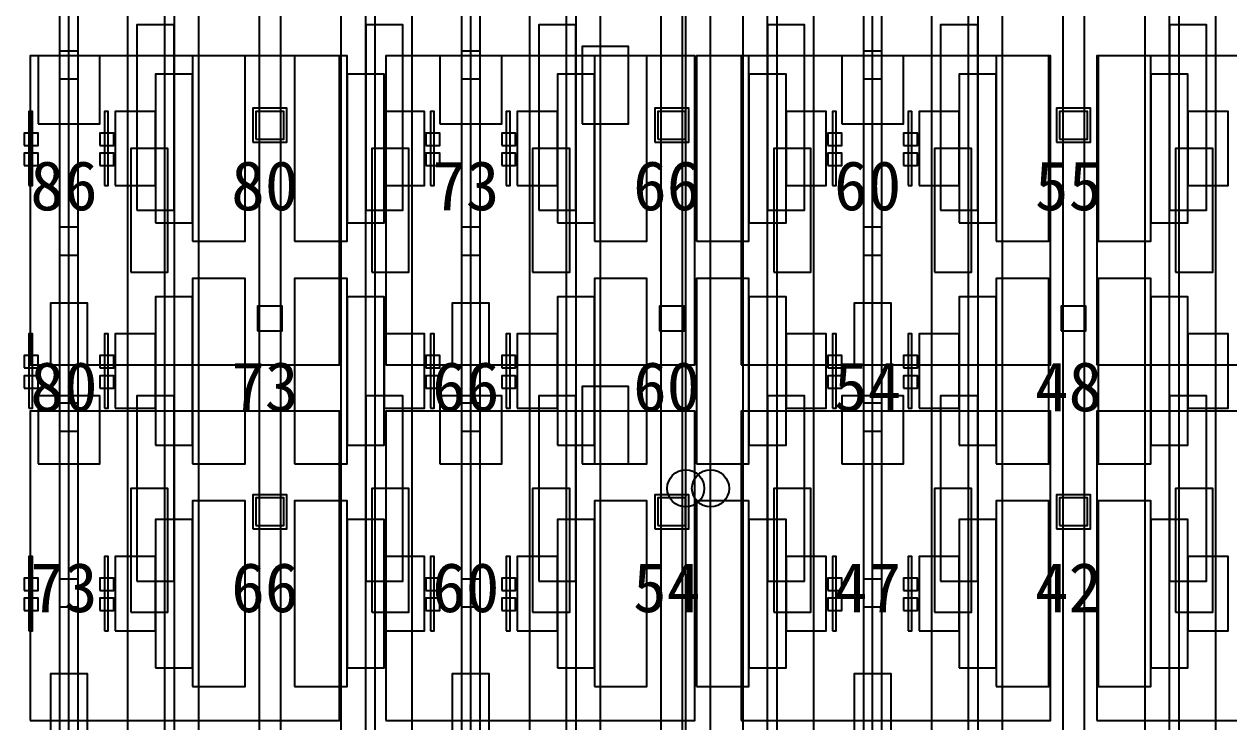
# Model space of a CAD drawing. Header units: metres. Extents: x -1640 to 1560, y -268 to 2338.
# Drawn here: x 71.3 to 110.28, y 1593.45 to 1616.03 of the extents above; entities that cross this region are included whole.
import ezdxf

# ---------------------------------------------------------------- set-up
doc = ezdxf.new("R2010")
doc.units = ezdxf.units.M
for name, color, linetype in [('1F_CHL', 4, 'Continuous'), ('1F_PUMP', 2, 'Continuous'), ('1F_SCR', 3, 'Continuous'), ('1F_STRUCT_COLUMN', 8, 'Continuous'), ('2F_CSF_LATERAL_RACK_CONCEPT', 9, 'Continuous'), ('2F_RFG', 5, 'Continuous'), ('2F_STRUCT_COLUMN', 8, 'Continuous'), ('2F_VMB', 6, 'Continuous'), ('3F_CLEANROOM_OVERHEAD_PIPE_DUCT_CONCEPT', 9, 'Continuous'), ('3F_EHS_EGRESS_DIST_M', 2, 'Continuous'), ('3F_ETCH', 2, 'Continuous'), ('3F_FOUP', 5, 'Continuous'), ('3F_OHT', 9, 'Continuous'), ('3F_OHTV', 1, 'Continuous'), ('3F_STRUCT_COLUMN', 8, 'Continuous'), ('3F_TBAR', 6, 'Continuous'), ('4F_FFU', 1, 'Continuous'), ('4F_STRUCT_PLENUM_TRUSS_CONCEPT', 9, 'Continuous'), ('5F_CHL', 4, 'Continuous'), ('5F_PUMP', 2, 'Continuous'), ('5F_SCR', 3, 'Continuous'), ('5F_STRUCT_COLUMN', 8, 'Continuous'), ('6F_CSF_LATERAL_RACK_CONCEPT', 9, 'Continuous'), ('6F_RFG', 5, 'Continuous'), ('6F_STRUCT_COLUMN', 8, 'Continuous'), ('6F_VMB', 6, 'Continuous'), ('7F_CLEANROOM_OVERHEAD_PIPE_DUCT_CONCEPT', 9, 'Continuous'), ('7F_EHS_EGRESS_DIST_M', 2, 'Continuous'), ('7F_ETCH', 2, 'Continuous'), ('7F_FOUP', 5, 'Continuous'), ('7F_OHT', 9, 'Continuous'), ('7F_OHTV', 1, 'Continuous'), ('7F_STRUCT_COLUMN', 8, 'Continuous'), ('7F_TBAR', 6, 'Continuous'), ('8F_FFU', 1, 'Continuous'), ('8F_STRUCT_PLENUM_TRUSS_CONCEPT', 9, 'Continuous'), ('EHS_TREATED_EXHAUST', 30, 'Continuous'), ('UTIL_PCW.R_CONCEPT', 1, 'Continuous'), ('UTIL_PCW.R_RISER', 1, 'Continuous'), ('UTIL_PCW.S_CONCEPT', 6, 'Continuous'), ('UTIL_PCW.S_RISER', 6, 'Continuous')]:
    doc.layers.add(name, color=color, linetype=linetype)

msp = doc.modelspace()

# ---------------------------------------------------------------- linework, layer by layer
at = {"layer": '1F_CHL'}
for points in [[(89.35, 1612.8), (90.85, 1612.8), (90.85, 1615.3), (89.35, 1615.3)], [(89.35, 1601.8), (90.85, 1601.8), (90.85, 1604.3), (89.35, 1604.3)]]:
    msp.add_lwpolyline(points, close=True, dxfattribs=at)
at = {"layer": '1F_PUMP'}
for points in [[(74.75, 1608), (75.95, 1608), (75.95, 1612), (74.75, 1612)], [(82.55, 1608), (83.75, 1608), (83.75, 1612), (82.55, 1612)], [(87.75, 1608), (88.95, 1608), (88.95, 1612), (87.75, 1612)], [(95.55, 1608), (96.75, 1608), (96.75, 1612), (95.55, 1612)], [(100.75, 1608), (101.95, 1608), (101.95, 1612), (100.75, 1612)], [(108.55, 1608), (109.75, 1608), (109.75, 1612), (108.55, 1612)], [(74.75, 1597), (75.95, 1597), (75.95, 1601), (74.75, 1601)], [(82.55, 1597), (83.75, 1597), (83.75, 1601), (82.55, 1601)], [(87.75, 1597), (88.95, 1597), (88.95, 1601), (87.75, 1601)], [(95.55, 1597), (96.75, 1597), (96.75, 1601), (95.55, 1601)], [(100.75, 1597), (101.95, 1597), (101.95, 1601), (100.75, 1601)], [(108.55, 1597), (109.75, 1597), (109.75, 1601), (108.55, 1601)]]:
    msp.add_lwpolyline(points, close=True, dxfattribs=at)
at = {"layer": '1F_SCR'}
for points in [[(71.75, 1612.8), (73.75, 1612.8), (73.75, 1615), (71.75, 1615)], [(84.75, 1612.8), (86.75, 1612.8), (86.75, 1615), (84.75, 1615)], [(97.75, 1612.8), (99.75, 1612.8), (99.75, 1615), (97.75, 1615)], [(71.75, 1601.8), (73.75, 1601.8), (73.75, 1604), (71.75, 1604)], [(84.75, 1601.8), (86.75, 1601.8), (86.75, 1604), (84.75, 1604)], [(97.75, 1601.8), (99.75, 1601.8), (99.75, 1604), (97.75, 1604)]]:
    msp.add_lwpolyline(points, close=True, dxfattribs=at)
at = {"layer": '1F_STRUCT_COLUMN'}
for points in [[(78.7, 1612.2), (79.8, 1612.2), (79.8, 1613.3), (78.7, 1613.3)], [(91.7, 1612.2), (92.8, 1612.2), (92.8, 1613.3), (91.7, 1613.3)], [(104.7, 1612.2), (105.8, 1612.2), (105.8, 1613.3), (104.7, 1613.3)], [(78.7, 1599.7), (79.8, 1599.7), (79.8, 1600.8), (78.7, 1600.8)], [(91.7, 1599.7), (92.8, 1599.7), (92.8, 1600.8), (91.7, 1600.8)], [(104.7, 1599.7), (105.8, 1599.7), (105.8, 1600.8), (104.7, 1600.8)]]:
    msp.add_lwpolyline(points, close=True, dxfattribs=at)
at = {"layer": '2F_CSF_LATERAL_RACK_CONCEPT'}
for points in [[(76.15, 1573), (76.95, 1573), (76.95, 1719), (76.15, 1719)], [(81.55, 1573), (82.35, 1573), (82.35, 1719), (81.55, 1719)], [(89.15, 1573), (89.95, 1573), (89.95, 1719), (89.15, 1719)], [(94.55, 1573), (95.35, 1573), (95.35, 1719), (94.55, 1719)], [(102.15, 1573), (102.95, 1573), (102.95, 1719), (102.15, 1719)], [(107.55, 1573), (108.35, 1573), (108.35, 1719), (107.55, 1719)]]:
    msp.add_lwpolyline(points, close=True, dxfattribs=at)
at = {"layer": '2F_RFG'}
for points in [[(74.95, 1610), (76.15, 1610), (76.15, 1616), (74.95, 1616)], [(82.35, 1610), (83.55, 1610), (83.55, 1616), (82.35, 1616)], [(87.95, 1610), (89.15, 1610), (89.15, 1616), (87.95, 1616)], [(95.35, 1610), (96.55, 1610), (96.55, 1616), (95.35, 1616)], [(100.95, 1610), (102.15, 1610), (102.15, 1616), (100.95, 1616)], [(108.35, 1610), (109.55, 1610), (109.55, 1616), (108.35, 1616)], [(74.95, 1598), (76.15, 1598), (76.15, 1604), (74.95, 1604)], [(82.35, 1598), (83.55, 1598), (83.55, 1604), (82.35, 1604)], [(87.95, 1598), (89.15, 1598), (89.15, 1604), (87.95, 1604)], [(95.35, 1598), (96.55, 1598), (96.55, 1604), (95.35, 1604)], [(100.95, 1598), (102.15, 1598), (102.15, 1604), (100.95, 1604)], [(108.35, 1598), (109.55, 1598), (109.55, 1604), (108.35, 1604)]]:
    msp.add_lwpolyline(points, close=True, dxfattribs=at)
at = {"layer": '2F_STRUCT_COLUMN'}
for points in [[(78.8, 1612.3), (79.7, 1612.3), (79.7, 1613.2), (78.8, 1613.2)], [(91.8, 1612.3), (92.7, 1612.3), (92.7, 1613.2), (91.8, 1613.2)], [(104.8, 1612.3), (105.7, 1612.3), (105.7, 1613.2), (104.8, 1613.2)], [(78.8, 1599.8), (79.7, 1599.8), (79.7, 1600.7), (78.8, 1600.7)], [(91.8, 1599.8), (92.7, 1599.8), (92.7, 1600.7), (91.8, 1600.7)], [(104.8, 1599.8), (105.7, 1599.8), (105.7, 1600.7), (104.8, 1600.7)]]:
    msp.add_lwpolyline(points, close=True, dxfattribs=at)
at = {"layer": '2F_VMB'}
for points in [[(72.15, 1605), (73.35, 1605), (73.35, 1607), (72.15, 1607)], [(85.15, 1605), (86.35, 1605), (86.35, 1607), (85.15, 1607)], [(98.15, 1605), (99.35, 1605), (99.35, 1607), (98.15, 1607)], [(72.15, 1593), (73.35, 1593), (73.35, 1595), (72.15, 1595)], [(85.15, 1593), (86.35, 1593), (86.35, 1595), (85.15, 1595)], [(98.15, 1593), (99.35, 1593), (99.35, 1595), (98.15, 1595)]]:
    msp.add_lwpolyline(points, close=True, dxfattribs=at)
at = {"layer": '3F_CLEANROOM_OVERHEAD_PIPE_DUCT_CONCEPT'}
for points in [[(74.65, 1572), (75.85, 1572), (75.85, 1720), (74.65, 1720)], [(82.65, 1572), (83.85, 1572), (83.85, 1720), (82.65, 1720)], [(87.65, 1572), (88.85, 1572), (88.85, 1720), (87.65, 1720)], [(95.65, 1572), (96.85, 1572), (96.85, 1720), (95.65, 1720)], [(100.65, 1572), (101.85, 1572), (101.85, 1720), (100.65, 1720)], [(108.65, 1572), (109.85, 1572), (109.85, 1720), (108.65, 1720)]]:
    msp.add_lwpolyline(points, close=True, dxfattribs=at)
at = {"layer": '3F_ETCH'}
for points in [[(76.75, 1609), (78.45, 1609), (78.45, 1615), (76.75, 1615)], [(80.05, 1609), (81.75, 1609), (81.75, 1615), (80.05, 1615)], [(89.75, 1609), (91.45, 1609), (91.45, 1615), (89.75, 1615)], [(93.05, 1609), (94.75, 1609), (94.75, 1615), (93.05, 1615)], [(102.75, 1609), (104.45, 1609), (104.45, 1615), (102.75, 1615)], [(106.05, 1609), (107.75, 1609), (107.75, 1615), (106.05, 1615)], [(75.55, 1609.6), (76.75, 1609.6), (76.75, 1614.4), (75.55, 1614.4)], [(81.75, 1609.6), (82.95, 1609.6), (82.95, 1614.4), (81.75, 1614.4)], [(88.55, 1609.6), (89.75, 1609.6), (89.75, 1614.4), (88.55, 1614.4)], [(94.75, 1609.6), (95.95, 1609.6), (95.95, 1614.4), (94.75, 1614.4)], [(101.55, 1609.6), (102.75, 1609.6), (102.75, 1614.4), (101.55, 1614.4)], [(107.75, 1609.6), (108.95, 1609.6), (108.95, 1614.4), (107.75, 1614.4)], [(74.25, 1610.8), (75.55, 1610.8), (75.55, 1613.2), (74.25, 1613.2)], [(82.95, 1610.8), (84.25, 1610.8), (84.25, 1613.2), (82.95, 1613.2)], [(87.25, 1610.8), (88.55, 1610.8), (88.55, 1613.2), (87.25, 1613.2)], [(95.95, 1610.8), (97.25, 1610.8), (97.25, 1613.2), (95.95, 1613.2)], [(100.25, 1610.8), (101.55, 1610.8), (101.55, 1613.2), (100.25, 1613.2)], [(108.95, 1610.8), (110.25, 1610.8), (110.25, 1613.2), (108.95, 1613.2)], [(76.75, 1601.8), (78.45, 1601.8), (78.45, 1607.8), (76.75, 1607.8)], [(80.05, 1601.8), (81.75, 1601.8), (81.75, 1607.8), (80.05, 1607.8)], [(89.75, 1601.8), (91.45, 1601.8), (91.45, 1607.8), (89.75, 1607.8)], [(93.05, 1601.8), (94.75, 1601.8), (94.75, 1607.8), (93.05, 1607.8)], [(102.75, 1601.8), (104.45, 1601.8), (104.45, 1607.8), (102.75, 1607.8)], [(106.05, 1601.8), (107.75, 1601.8), (107.75, 1607.8), (106.05, 1607.8)], [(75.55, 1602.4), (76.75, 1602.4), (76.75, 1607.2), (75.55, 1607.2)], [(81.75, 1602.4), (82.95, 1602.4), (82.95, 1607.2), (81.75, 1607.2)], [(88.55, 1602.4), (89.75, 1602.4), (89.75, 1607.2), (88.55, 1607.2)], [(94.75, 1602.4), (95.95, 1602.4), (95.95, 1607.2), (94.75, 1607.2)], [(101.55, 1602.4), (102.75, 1602.4), (102.75, 1607.2), (101.55, 1607.2)], [(107.75, 1602.4), (108.95, 1602.4), (108.95, 1607.2), (107.75, 1607.2)], [(74.25, 1603.6), (75.55, 1603.6), (75.55, 1606), (74.25, 1606)], [(82.95, 1603.6), (84.25, 1603.6), (84.25, 1606), (82.95, 1606)], [(87.25, 1603.6), (88.55, 1603.6), (88.55, 1606), (87.25, 1606)], [(95.95, 1603.6), (97.25, 1603.6), (97.25, 1606), (95.95, 1606)], [(100.25, 1603.6), (101.55, 1603.6), (101.55, 1606), (100.25, 1606)], [(108.95, 1603.6), (110.25, 1603.6), (110.25, 1606), (108.95, 1606)], [(76.75, 1594.6), (78.45, 1594.6), (78.45, 1600.6), (76.75, 1600.6)], [(80.05, 1594.6), (81.75, 1594.6), (81.75, 1600.6), (80.05, 1600.6)], [(89.75, 1594.6), (91.45, 1594.6), (91.45, 1600.6), (89.75, 1600.6)], [(93.05, 1594.6), (94.75, 1594.6), (94.75, 1600.6), (93.05, 1600.6)], [(102.75, 1594.6), (104.45, 1594.6), (104.45, 1600.6), (102.75, 1600.6)], [(106.05, 1594.6), (107.75, 1594.6), (107.75, 1600.6), (106.05, 1600.6)], [(75.55, 1595.2), (76.75, 1595.2), (76.75, 1600), (75.55, 1600)], [(81.75, 1595.2), (82.95, 1595.2), (82.95, 1600), (81.75, 1600)], [(88.55, 1595.2), (89.75, 1595.2), (89.75, 1600), (88.55, 1600)], [(94.75, 1595.2), (95.95, 1595.2), (95.95, 1600), (94.75, 1600)], [(101.55, 1595.2), (102.75, 1595.2), (102.75, 1600), (101.55, 1600)], [(107.75, 1595.2), (108.95, 1595.2), (108.95, 1600), (107.75, 1600)], [(74.25, 1596.4), (75.55, 1596.4), (75.55, 1598.8), (74.25, 1598.8)], [(82.95, 1596.4), (84.25, 1596.4), (84.25, 1598.8), (82.95, 1598.8)], [(87.25, 1596.4), (88.55, 1596.4), (88.55, 1598.8), (87.25, 1598.8)], [(95.95, 1596.4), (97.25, 1596.4), (97.25, 1598.8), (95.95, 1598.8)], [(100.25, 1596.4), (101.55, 1596.4), (101.55, 1598.8), (100.25, 1598.8)], [(108.95, 1596.4), (110.25, 1596.4), (110.25, 1598.8), (108.95, 1598.8)]]:
    msp.add_lwpolyline(points, close=True, dxfattribs=at)
at = {"layer": '3F_FOUP'}
for points in [[(71.3, 1612.1), (71.75, 1612.1), (71.75, 1612.5), (71.3, 1612.5)], [(73.75, 1612.1), (74.2, 1612.1), (74.2, 1612.5), (73.75, 1612.5)], [(84.3, 1612.1), (84.75, 1612.1), (84.75, 1612.5), (84.3, 1612.5)], [(86.75, 1612.1), (87.2, 1612.1), (87.2, 1612.5), (86.75, 1612.5)], [(97.3, 1612.1), (97.75, 1612.1), (97.75, 1612.5), (97.3, 1612.5)], [(99.75, 1612.1), (100.2, 1612.1), (100.2, 1612.5), (99.75, 1612.5)], [(71.3, 1611.45), (71.75, 1611.45), (71.75, 1611.85), (71.3, 1611.85)], [(73.75, 1611.45), (74.2, 1611.45), (74.2, 1611.85), (73.75, 1611.85)], [(84.3, 1611.45), (84.75, 1611.45), (84.75, 1611.85), (84.3, 1611.85)], [(86.75, 1611.45), (87.2, 1611.45), (87.2, 1611.85), (86.75, 1611.85)], [(97.3, 1611.45), (97.75, 1611.45), (97.75, 1611.85), (97.3, 1611.85)], [(99.75, 1611.45), (100.2, 1611.45), (100.2, 1611.85), (99.75, 1611.85)], [(71.3, 1604.9), (71.75, 1604.9), (71.75, 1605.3), (71.3, 1605.3)], [(73.75, 1604.9), (74.2, 1604.9), (74.2, 1605.3), (73.75, 1605.3)], [(84.3, 1604.9), (84.75, 1604.9), (84.75, 1605.3), (84.3, 1605.3)], [(86.75, 1604.9), (87.2, 1604.9), (87.2, 1605.3), (86.75, 1605.3)], [(97.3, 1604.9), (97.75, 1604.9), (97.75, 1605.3), (97.3, 1605.3)], [(99.75, 1604.9), (100.2, 1604.9), (100.2, 1605.3), (99.75, 1605.3)], [(71.3, 1604.25), (71.75, 1604.25), (71.75, 1604.65), (71.3, 1604.65)], [(73.75, 1604.25), (74.2, 1604.25), (74.2, 1604.65), (73.75, 1604.65)], [(84.3, 1604.25), (84.75, 1604.25), (84.75, 1604.65), (84.3, 1604.65)], [(86.75, 1604.25), (87.2, 1604.25), (87.2, 1604.65), (86.75, 1604.65)], [(97.3, 1604.25), (97.75, 1604.25), (97.75, 1604.65), (97.3, 1604.65)], [(99.75, 1604.25), (100.2, 1604.25), (100.2, 1604.65), (99.75, 1604.65)], [(71.3, 1597.7), (71.75, 1597.7), (71.75, 1598.1), (71.3, 1598.1)], [(73.75, 1597.7), (74.2, 1597.7), (74.2, 1598.1), (73.75, 1598.1)], [(84.3, 1597.7), (84.75, 1597.7), (84.75, 1598.1), (84.3, 1598.1)], [(86.75, 1597.7), (87.2, 1597.7), (87.2, 1598.1), (86.75, 1598.1)], [(97.3, 1597.7), (97.75, 1597.7), (97.75, 1598.1), (97.3, 1598.1)], [(99.75, 1597.7), (100.2, 1597.7), (100.2, 1598.1), (99.75, 1598.1)], [(71.3, 1597.05), (71.75, 1597.05), (71.75, 1597.45), (71.3, 1597.45)], [(73.75, 1597.05), (74.2, 1597.05), (74.2, 1597.45), (73.75, 1597.45)], [(84.3, 1597.05), (84.75, 1597.05), (84.75, 1597.45), (84.3, 1597.45)], [(86.75, 1597.05), (87.2, 1597.05), (87.2, 1597.45), (86.75, 1597.45)], [(97.3, 1597.05), (97.75, 1597.05), (97.75, 1597.45), (97.3, 1597.45)], [(99.75, 1597.05), (100.2, 1597.05), (100.2, 1597.45), (99.75, 1597.45)]]:
    msp.add_lwpolyline(points, close=True, dxfattribs=at)
at = {"layer": '3F_OHT'}
for p, q in [((72.75, 1572), (72.75, 1642)), ((85.75, 1572), (85.75, 1642)), ((98.75, 1572), (98.75, 1642))]:
    msp.add_line(p, q, dxfattribs=at)
at = {"layer": '3F_OHTV'}
for points in [[(72.45, 1614.25), (73.05, 1614.25), (73.05, 1615.15), (72.45, 1615.15)], [(85.45, 1614.25), (86.05, 1614.25), (86.05, 1615.15), (85.45, 1615.15)], [(98.45, 1614.25), (99.05, 1614.25), (99.05, 1615.15), (98.45, 1615.15)], [(72.45, 1608.55), (73.05, 1608.55), (73.05, 1609.45), (72.45, 1609.45)], [(85.45, 1608.55), (86.05, 1608.55), (86.05, 1609.45), (85.45, 1609.45)], [(98.45, 1608.55), (99.05, 1608.55), (99.05, 1609.45), (98.45, 1609.45)], [(72.45, 1602.86), (73.05, 1602.86), (73.05, 1603.76), (72.45, 1603.76)], [(85.45, 1602.86), (86.05, 1602.86), (86.05, 1603.76), (85.45, 1603.76)], [(98.45, 1602.86), (99.05, 1602.86), (99.05, 1603.76), (98.45, 1603.76)], [(72.45, 1597.17), (73.05, 1597.17), (73.05, 1598.07), (72.45, 1598.07)], [(85.45, 1597.17), (86.05, 1597.17), (86.05, 1598.07), (85.45, 1598.07)], [(98.45, 1597.17), (99.05, 1597.17), (99.05, 1598.07), (98.45, 1598.07)]]:
    msp.add_lwpolyline(points, close=True, dxfattribs=at)
at = {"layer": '3F_STRUCT_COLUMN'}
for points in [[(78.85, 1606.1), (79.65, 1606.1), (79.65, 1606.9), (78.85, 1606.9)], [(91.85, 1606.1), (92.65, 1606.1), (92.65, 1606.9), (91.85, 1606.9)], [(104.85, 1606.1), (105.65, 1606.1), (105.65, 1606.9), (104.85, 1606.9)]]:
    msp.add_lwpolyline(points, close=True, dxfattribs=at)
at = {"layer": '3F_TBAR'}
for points in [[(71.45, 1610.8), (71.57, 1610.8), (71.57, 1613.2), (71.45, 1613.2)], [(73.9, 1610.8), (74.02, 1610.8), (74.02, 1613.2), (73.9, 1613.2)], [(84.45, 1610.8), (84.57, 1610.8), (84.57, 1613.2), (84.45, 1613.2)], [(86.9, 1610.8), (87.02, 1610.8), (87.02, 1613.2), (86.9, 1613.2)], [(97.45, 1610.8), (97.57, 1610.8), (97.57, 1613.2), (97.45, 1613.2)], [(99.9, 1610.8), (100.02, 1610.8), (100.02, 1613.2), (99.9, 1613.2)], [(71.45, 1603.6), (71.57, 1603.6), (71.57, 1606), (71.45, 1606)], [(73.9, 1603.6), (74.02, 1603.6), (74.02, 1606), (73.9, 1606)], [(84.45, 1603.6), (84.57, 1603.6), (84.57, 1606), (84.45, 1606)], [(86.9, 1603.6), (87.02, 1603.6), (87.02, 1606), (86.9, 1606)], [(97.45, 1603.6), (97.57, 1603.6), (97.57, 1606), (97.45, 1606)], [(99.9, 1603.6), (100.02, 1603.6), (100.02, 1606), (99.9, 1606)], [(71.45, 1596.4), (71.57, 1596.4), (71.57, 1598.8), (71.45, 1598.8)], [(73.9, 1596.4), (74.02, 1596.4), (74.02, 1598.8), (73.9, 1598.8)], [(84.45, 1596.4), (84.57, 1596.4), (84.57, 1598.8), (84.45, 1598.8)], [(86.9, 1596.4), (87.02, 1596.4), (87.02, 1598.8), (86.9, 1598.8)], [(97.45, 1596.4), (97.57, 1596.4), (97.57, 1598.8), (97.45, 1598.8)], [(99.9, 1596.4), (100.02, 1596.4), (100.02, 1598.8), (99.9, 1598.8)]]:
    msp.add_lwpolyline(points, close=True, dxfattribs=at)
at = {"layer": '4F_FFU'}
for points in [[(71.5, 1605), (81.5, 1605), (81.5, 1615), (71.5, 1615)], [(83, 1605), (93, 1605), (93, 1615), (83, 1615)], [(94.5, 1605), (104.5, 1605), (104.5, 1615), (94.5, 1615)], [(106, 1605), (116, 1605), (116, 1615), (106, 1615)], [(71.5, 1593.5), (81.5, 1593.5), (81.5, 1603.5), (71.5, 1603.5)], [(83, 1593.5), (93, 1593.5), (93, 1603.5), (83, 1603.5)], [(94.5, 1593.5), (104.5, 1593.5), (104.5, 1603.5), (94.5, 1603.5)], [(106, 1593.5), (116, 1593.5), (116, 1603.5), (106, 1603.5)]]:
    msp.add_lwpolyline(points, close=True, dxfattribs=at)
at = {"layer": '4F_STRUCT_PLENUM_TRUSS_CONCEPT'}
for points in [[(78.9, 1569), (79.6, 1569), (79.6, 1723), (78.9, 1723)], [(91.9, 1569), (92.6, 1569), (92.6, 1723), (91.9, 1723)], [(104.9, 1569), (105.6, 1569), (105.6, 1723), (104.9, 1723)]]:
    msp.add_lwpolyline(points, close=True, dxfattribs=at)
at = {"layer": '5F_CHL'}
for points in [[(89.35, 1612.8), (90.85, 1612.8), (90.85, 1615.3), (89.35, 1615.3)], [(89.35, 1601.8), (90.85, 1601.8), (90.85, 1604.3), (89.35, 1604.3)]]:
    msp.add_lwpolyline(points, close=True, dxfattribs=at)
at = {"layer": '5F_PUMP'}
for points in [[(74.75, 1608), (75.95, 1608), (75.95, 1612), (74.75, 1612)], [(82.55, 1608), (83.75, 1608), (83.75, 1612), (82.55, 1612)], [(87.75, 1608), (88.95, 1608), (88.95, 1612), (87.75, 1612)], [(95.55, 1608), (96.75, 1608), (96.75, 1612), (95.55, 1612)], [(100.75, 1608), (101.95, 1608), (101.95, 1612), (100.75, 1612)], [(108.55, 1608), (109.75, 1608), (109.75, 1612), (108.55, 1612)], [(74.75, 1597), (75.95, 1597), (75.95, 1601), (74.75, 1601)], [(82.55, 1597), (83.75, 1597), (83.75, 1601), (82.55, 1601)], [(87.75, 1597), (88.95, 1597), (88.95, 1601), (87.75, 1601)], [(95.55, 1597), (96.75, 1597), (96.75, 1601), (95.55, 1601)], [(100.75, 1597), (101.95, 1597), (101.95, 1601), (100.75, 1601)], [(108.55, 1597), (109.75, 1597), (109.75, 1601), (108.55, 1601)]]:
    msp.add_lwpolyline(points, close=True, dxfattribs=at)
at = {"layer": '5F_SCR'}
for points in [[(71.75, 1612.8), (73.75, 1612.8), (73.75, 1615), (71.75, 1615)], [(84.75, 1612.8), (86.75, 1612.8), (86.75, 1615), (84.75, 1615)], [(97.75, 1612.8), (99.75, 1612.8), (99.75, 1615), (97.75, 1615)], [(71.75, 1601.8), (73.75, 1601.8), (73.75, 1604), (71.75, 1604)], [(84.75, 1601.8), (86.75, 1601.8), (86.75, 1604), (84.75, 1604)], [(97.75, 1601.8), (99.75, 1601.8), (99.75, 1604), (97.75, 1604)]]:
    msp.add_lwpolyline(points, close=True, dxfattribs=at)
at = {"layer": '5F_STRUCT_COLUMN'}
for points in [[(78.7, 1612.2), (79.8, 1612.2), (79.8, 1613.3), (78.7, 1613.3)], [(91.7, 1612.2), (92.8, 1612.2), (92.8, 1613.3), (91.7, 1613.3)], [(104.7, 1612.2), (105.8, 1612.2), (105.8, 1613.3), (104.7, 1613.3)], [(78.7, 1599.7), (79.8, 1599.7), (79.8, 1600.8), (78.7, 1600.8)], [(91.7, 1599.7), (92.8, 1599.7), (92.8, 1600.8), (91.7, 1600.8)], [(104.7, 1599.7), (105.8, 1599.7), (105.8, 1600.8), (104.7, 1600.8)]]:
    msp.add_lwpolyline(points, close=True, dxfattribs=at)
at = {"layer": '6F_CSF_LATERAL_RACK_CONCEPT'}
for points in [[(76.15, 1573), (76.95, 1573), (76.95, 1719), (76.15, 1719)], [(81.55, 1573), (82.35, 1573), (82.35, 1719), (81.55, 1719)], [(89.15, 1573), (89.95, 1573), (89.95, 1719), (89.15, 1719)], [(94.55, 1573), (95.35, 1573), (95.35, 1719), (94.55, 1719)], [(102.15, 1573), (102.95, 1573), (102.95, 1719), (102.15, 1719)], [(107.55, 1573), (108.35, 1573), (108.35, 1719), (107.55, 1719)]]:
    msp.add_lwpolyline(points, close=True, dxfattribs=at)
at = {"layer": '6F_RFG'}
for points in [[(74.95, 1610), (76.15, 1610), (76.15, 1616), (74.95, 1616)], [(82.35, 1610), (83.55, 1610), (83.55, 1616), (82.35, 1616)], [(87.95, 1610), (89.15, 1610), (89.15, 1616), (87.95, 1616)], [(95.35, 1610), (96.55, 1610), (96.55, 1616), (95.35, 1616)], [(100.95, 1610), (102.15, 1610), (102.15, 1616), (100.95, 1616)], [(108.35, 1610), (109.55, 1610), (109.55, 1616), (108.35, 1616)], [(74.95, 1598), (76.15, 1598), (76.15, 1604), (74.95, 1604)], [(82.35, 1598), (83.55, 1598), (83.55, 1604), (82.35, 1604)], [(87.95, 1598), (89.15, 1598), (89.15, 1604), (87.95, 1604)], [(95.35, 1598), (96.55, 1598), (96.55, 1604), (95.35, 1604)], [(100.95, 1598), (102.15, 1598), (102.15, 1604), (100.95, 1604)], [(108.35, 1598), (109.55, 1598), (109.55, 1604), (108.35, 1604)]]:
    msp.add_lwpolyline(points, close=True, dxfattribs=at)
at = {"layer": '6F_STRUCT_COLUMN'}
for points in [[(78.8, 1612.3), (79.7, 1612.3), (79.7, 1613.2), (78.8, 1613.2)], [(91.8, 1612.3), (92.7, 1612.3), (92.7, 1613.2), (91.8, 1613.2)], [(104.8, 1612.3), (105.7, 1612.3), (105.7, 1613.2), (104.8, 1613.2)], [(78.8, 1599.8), (79.7, 1599.8), (79.7, 1600.7), (78.8, 1600.7)], [(91.8, 1599.8), (92.7, 1599.8), (92.7, 1600.7), (91.8, 1600.7)], [(104.8, 1599.8), (105.7, 1599.8), (105.7, 1600.7), (104.8, 1600.7)]]:
    msp.add_lwpolyline(points, close=True, dxfattribs=at)
at = {"layer": '6F_VMB'}
for points in [[(72.15, 1605), (73.35, 1605), (73.35, 1607), (72.15, 1607)], [(85.15, 1605), (86.35, 1605), (86.35, 1607), (85.15, 1607)], [(98.15, 1605), (99.35, 1605), (99.35, 1607), (98.15, 1607)], [(72.15, 1593), (73.35, 1593), (73.35, 1595), (72.15, 1595)], [(85.15, 1593), (86.35, 1593), (86.35, 1595), (85.15, 1595)], [(98.15, 1593), (99.35, 1593), (99.35, 1595), (98.15, 1595)]]:
    msp.add_lwpolyline(points, close=True, dxfattribs=at)
at = {"layer": '7F_CLEANROOM_OVERHEAD_PIPE_DUCT_CONCEPT'}
for points in [[(74.65, 1572), (75.85, 1572), (75.85, 1720), (74.65, 1720)], [(82.65, 1572), (83.85, 1572), (83.85, 1720), (82.65, 1720)], [(87.65, 1572), (88.85, 1572), (88.85, 1720), (87.65, 1720)], [(95.65, 1572), (96.85, 1572), (96.85, 1720), (95.65, 1720)], [(100.65, 1572), (101.85, 1572), (101.85, 1720), (100.65, 1720)], [(108.65, 1572), (109.85, 1572), (109.85, 1720), (108.65, 1720)]]:
    msp.add_lwpolyline(points, close=True, dxfattribs=at)
at = {"layer": '7F_ETCH'}
for points in [[(76.75, 1609), (78.45, 1609), (78.45, 1615), (76.75, 1615)], [(80.05, 1609), (81.75, 1609), (81.75, 1615), (80.05, 1615)], [(89.75, 1609), (91.45, 1609), (91.45, 1615), (89.75, 1615)], [(93.05, 1609), (94.75, 1609), (94.75, 1615), (93.05, 1615)], [(102.75, 1609), (104.45, 1609), (104.45, 1615), (102.75, 1615)], [(106.05, 1609), (107.75, 1609), (107.75, 1615), (106.05, 1615)], [(75.55, 1609.6), (76.75, 1609.6), (76.75, 1614.4), (75.55, 1614.4)], [(81.75, 1609.6), (82.95, 1609.6), (82.95, 1614.4), (81.75, 1614.4)], [(88.55, 1609.6), (89.75, 1609.6), (89.75, 1614.4), (88.55, 1614.4)], [(94.75, 1609.6), (95.95, 1609.6), (95.95, 1614.4), (94.75, 1614.4)], [(101.55, 1609.6), (102.75, 1609.6), (102.75, 1614.4), (101.55, 1614.4)], [(107.75, 1609.6), (108.95, 1609.6), (108.95, 1614.4), (107.75, 1614.4)], [(74.25, 1610.8), (75.55, 1610.8), (75.55, 1613.2), (74.25, 1613.2)], [(82.95, 1610.8), (84.25, 1610.8), (84.25, 1613.2), (82.95, 1613.2)], [(87.25, 1610.8), (88.55, 1610.8), (88.55, 1613.2), (87.25, 1613.2)], [(95.95, 1610.8), (97.25, 1610.8), (97.25, 1613.2), (95.95, 1613.2)], [(100.25, 1610.8), (101.55, 1610.8), (101.55, 1613.2), (100.25, 1613.2)], [(108.95, 1610.8), (110.25, 1610.8), (110.25, 1613.2), (108.95, 1613.2)], [(76.75, 1601.8), (78.45, 1601.8), (78.45, 1607.8), (76.75, 1607.8)], [(80.05, 1601.8), (81.75, 1601.8), (81.75, 1607.8), (80.05, 1607.8)], [(89.75, 1601.8), (91.45, 1601.8), (91.45, 1607.8), (89.75, 1607.8)], [(93.05, 1601.8), (94.75, 1601.8), (94.75, 1607.8), (93.05, 1607.8)], [(102.75, 1601.8), (104.45, 1601.8), (104.45, 1607.8), (102.75, 1607.8)], [(106.05, 1601.8), (107.75, 1601.8), (107.75, 1607.8), (106.05, 1607.8)], [(75.55, 1602.4), (76.75, 1602.4), (76.75, 1607.2), (75.55, 1607.2)], [(81.75, 1602.4), (82.95, 1602.4), (82.95, 1607.2), (81.75, 1607.2)], [(88.55, 1602.4), (89.75, 1602.4), (89.75, 1607.2), (88.55, 1607.2)], [(94.75, 1602.4), (95.95, 1602.4), (95.95, 1607.2), (94.75, 1607.2)], [(101.55, 1602.4), (102.75, 1602.4), (102.75, 1607.2), (101.55, 1607.2)], [(107.75, 1602.4), (108.95, 1602.4), (108.95, 1607.2), (107.75, 1607.2)], [(74.25, 1603.6), (75.55, 1603.6), (75.55, 1606), (74.25, 1606)], [(82.95, 1603.6), (84.25, 1603.6), (84.25, 1606), (82.95, 1606)], [(87.25, 1603.6), (88.55, 1603.6), (88.55, 1606), (87.25, 1606)], [(95.95, 1603.6), (97.25, 1603.6), (97.25, 1606), (95.95, 1606)], [(100.25, 1603.6), (101.55, 1603.6), (101.55, 1606), (100.25, 1606)], [(108.95, 1603.6), (110.25, 1603.6), (110.25, 1606), (108.95, 1606)], [(76.75, 1594.6), (78.45, 1594.6), (78.45, 1600.6), (76.75, 1600.6)], [(80.05, 1594.6), (81.75, 1594.6), (81.75, 1600.6), (80.05, 1600.6)], [(89.75, 1594.6), (91.45, 1594.6), (91.45, 1600.6), (89.75, 1600.6)], [(93.05, 1594.6), (94.75, 1594.6), (94.75, 1600.6), (93.05, 1600.6)], [(102.75, 1594.6), (104.45, 1594.6), (104.45, 1600.6), (102.75, 1600.6)], [(106.05, 1594.6), (107.75, 1594.6), (107.75, 1600.6), (106.05, 1600.6)], [(75.55, 1595.2), (76.75, 1595.2), (76.75, 1600), (75.55, 1600)], [(81.75, 1595.2), (82.95, 1595.2), (82.95, 1600), (81.75, 1600)], [(88.55, 1595.2), (89.75, 1595.2), (89.75, 1600), (88.55, 1600)], [(94.75, 1595.2), (95.95, 1595.2), (95.95, 1600), (94.75, 1600)], [(101.55, 1595.2), (102.75, 1595.2), (102.75, 1600), (101.55, 1600)], [(107.75, 1595.2), (108.95, 1595.2), (108.95, 1600), (107.75, 1600)], [(74.25, 1596.4), (75.55, 1596.4), (75.55, 1598.8), (74.25, 1598.8)], [(82.95, 1596.4), (84.25, 1596.4), (84.25, 1598.8), (82.95, 1598.8)], [(87.25, 1596.4), (88.55, 1596.4), (88.55, 1598.8), (87.25, 1598.8)], [(95.95, 1596.4), (97.25, 1596.4), (97.25, 1598.8), (95.95, 1598.8)], [(100.25, 1596.4), (101.55, 1596.4), (101.55, 1598.8), (100.25, 1598.8)], [(108.95, 1596.4), (110.25, 1596.4), (110.25, 1598.8), (108.95, 1598.8)]]:
    msp.add_lwpolyline(points, close=True, dxfattribs=at)
at = {"layer": '7F_FOUP'}
for points in [[(71.3, 1612.1), (71.75, 1612.1), (71.75, 1612.5), (71.3, 1612.5)], [(73.75, 1612.1), (74.2, 1612.1), (74.2, 1612.5), (73.75, 1612.5)], [(84.3, 1612.1), (84.75, 1612.1), (84.75, 1612.5), (84.3, 1612.5)], [(86.75, 1612.1), (87.2, 1612.1), (87.2, 1612.5), (86.75, 1612.5)], [(97.3, 1612.1), (97.75, 1612.1), (97.75, 1612.5), (97.3, 1612.5)], [(99.75, 1612.1), (100.2, 1612.1), (100.2, 1612.5), (99.75, 1612.5)], [(71.3, 1611.45), (71.75, 1611.45), (71.75, 1611.85), (71.3, 1611.85)], [(73.75, 1611.45), (74.2, 1611.45), (74.2, 1611.85), (73.75, 1611.85)], [(84.3, 1611.45), (84.75, 1611.45), (84.75, 1611.85), (84.3, 1611.85)], [(86.75, 1611.45), (87.2, 1611.45), (87.2, 1611.85), (86.75, 1611.85)], [(97.3, 1611.45), (97.75, 1611.45), (97.75, 1611.85), (97.3, 1611.85)], [(99.75, 1611.45), (100.2, 1611.45), (100.2, 1611.85), (99.75, 1611.85)], [(71.3, 1604.9), (71.75, 1604.9), (71.75, 1605.3), (71.3, 1605.3)], [(73.75, 1604.9), (74.2, 1604.9), (74.2, 1605.3), (73.75, 1605.3)], [(84.3, 1604.9), (84.75, 1604.9), (84.75, 1605.3), (84.3, 1605.3)], [(86.75, 1604.9), (87.2, 1604.9), (87.2, 1605.3), (86.75, 1605.3)], [(97.3, 1604.9), (97.75, 1604.9), (97.75, 1605.3), (97.3, 1605.3)], [(99.75, 1604.9), (100.2, 1604.9), (100.2, 1605.3), (99.75, 1605.3)], [(71.3, 1604.25), (71.75, 1604.25), (71.75, 1604.65), (71.3, 1604.65)], [(73.75, 1604.25), (74.2, 1604.25), (74.2, 1604.65), (73.75, 1604.65)], [(84.3, 1604.25), (84.75, 1604.25), (84.75, 1604.65), (84.3, 1604.65)], [(86.75, 1604.25), (87.2, 1604.25), (87.2, 1604.65), (86.75, 1604.65)], [(97.3, 1604.25), (97.75, 1604.25), (97.75, 1604.65), (97.3, 1604.65)], [(99.75, 1604.25), (100.2, 1604.25), (100.2, 1604.65), (99.75, 1604.65)], [(71.3, 1597.7), (71.75, 1597.7), (71.75, 1598.1), (71.3, 1598.1)], [(73.75, 1597.7), (74.2, 1597.7), (74.2, 1598.1), (73.75, 1598.1)], [(84.3, 1597.7), (84.75, 1597.7), (84.75, 1598.1), (84.3, 1598.1)], [(86.75, 1597.7), (87.2, 1597.7), (87.2, 1598.1), (86.75, 1598.1)], [(97.3, 1597.7), (97.75, 1597.7), (97.75, 1598.1), (97.3, 1598.1)], [(99.75, 1597.7), (100.2, 1597.7), (100.2, 1598.1), (99.75, 1598.1)], [(71.3, 1597.05), (71.75, 1597.05), (71.75, 1597.45), (71.3, 1597.45)], [(73.75, 1597.05), (74.2, 1597.05), (74.2, 1597.45), (73.75, 1597.45)], [(84.3, 1597.05), (84.75, 1597.05), (84.75, 1597.45), (84.3, 1597.45)], [(86.75, 1597.05), (87.2, 1597.05), (87.2, 1597.45), (86.75, 1597.45)], [(97.3, 1597.05), (97.75, 1597.05), (97.75, 1597.45), (97.3, 1597.45)], [(99.75, 1597.05), (100.2, 1597.05), (100.2, 1597.45), (99.75, 1597.45)]]:
    msp.add_lwpolyline(points, close=True, dxfattribs=at)
at = {"layer": '7F_OHT'}
for p, q in [((72.75, 1572), (72.75, 1642)), ((85.75, 1572), (85.75, 1642)), ((98.75, 1572), (98.75, 1642))]:
    msp.add_line(p, q, dxfattribs=at)
at = {"layer": '7F_OHTV'}
for points in [[(72.45, 1614.25), (73.05, 1614.25), (73.05, 1615.15), (72.45, 1615.15)], [(85.45, 1614.25), (86.05, 1614.25), (86.05, 1615.15), (85.45, 1615.15)], [(98.45, 1614.25), (99.05, 1614.25), (99.05, 1615.15), (98.45, 1615.15)], [(72.45, 1608.55), (73.05, 1608.55), (73.05, 1609.45), (72.45, 1609.45)], [(85.45, 1608.55), (86.05, 1608.55), (86.05, 1609.45), (85.45, 1609.45)], [(98.45, 1608.55), (99.05, 1608.55), (99.05, 1609.45), (98.45, 1609.45)], [(72.45, 1602.86), (73.05, 1602.86), (73.05, 1603.76), (72.45, 1603.76)], [(85.45, 1602.86), (86.05, 1602.86), (86.05, 1603.76), (85.45, 1603.76)], [(98.45, 1602.86), (99.05, 1602.86), (99.05, 1603.76), (98.45, 1603.76)], [(72.45, 1597.17), (73.05, 1597.17), (73.05, 1598.07), (72.45, 1598.07)], [(85.45, 1597.17), (86.05, 1597.17), (86.05, 1598.07), (85.45, 1598.07)], [(98.45, 1597.17), (99.05, 1597.17), (99.05, 1598.07), (98.45, 1598.07)]]:
    msp.add_lwpolyline(points, close=True, dxfattribs=at)
at = {"layer": '7F_STRUCT_COLUMN'}
for points in [[(78.85, 1606.1), (79.65, 1606.1), (79.65, 1606.9), (78.85, 1606.9)], [(91.85, 1606.1), (92.65, 1606.1), (92.65, 1606.9), (91.85, 1606.9)], [(104.85, 1606.1), (105.65, 1606.1), (105.65, 1606.9), (104.85, 1606.9)]]:
    msp.add_lwpolyline(points, close=True, dxfattribs=at)
at = {"layer": '7F_TBAR'}
for points in [[(71.45, 1610.8), (71.57, 1610.8), (71.57, 1613.2), (71.45, 1613.2)], [(73.9, 1610.8), (74.02, 1610.8), (74.02, 1613.2), (73.9, 1613.2)], [(84.45, 1610.8), (84.57, 1610.8), (84.57, 1613.2), (84.45, 1613.2)], [(86.9, 1610.8), (87.02, 1610.8), (87.02, 1613.2), (86.9, 1613.2)], [(97.45, 1610.8), (97.57, 1610.8), (97.57, 1613.2), (97.45, 1613.2)], [(99.9, 1610.8), (100.02, 1610.8), (100.02, 1613.2), (99.9, 1613.2)], [(71.45, 1603.6), (71.57, 1603.6), (71.57, 1606), (71.45, 1606)], [(73.9, 1603.6), (74.02, 1603.6), (74.02, 1606), (73.9, 1606)], [(84.45, 1603.6), (84.57, 1603.6), (84.57, 1606), (84.45, 1606)], [(86.9, 1603.6), (87.02, 1603.6), (87.02, 1606), (86.9, 1606)], [(97.45, 1603.6), (97.57, 1603.6), (97.57, 1606), (97.45, 1606)], [(99.9, 1603.6), (100.02, 1603.6), (100.02, 1606), (99.9, 1606)], [(71.45, 1596.4), (71.57, 1596.4), (71.57, 1598.8), (71.45, 1598.8)], [(73.9, 1596.4), (74.02, 1596.4), (74.02, 1598.8), (73.9, 1598.8)], [(84.45, 1596.4), (84.57, 1596.4), (84.57, 1598.8), (84.45, 1598.8)], [(86.9, 1596.4), (87.02, 1596.4), (87.02, 1598.8), (86.9, 1598.8)], [(97.45, 1596.4), (97.57, 1596.4), (97.57, 1598.8), (97.45, 1598.8)], [(99.9, 1596.4), (100.02, 1596.4), (100.02, 1598.8), (99.9, 1598.8)]]:
    msp.add_lwpolyline(points, close=True, dxfattribs=at)
at = {"layer": '8F_FFU'}
for points in [[(71.5, 1605), (81.5, 1605), (81.5, 1615), (71.5, 1615)], [(83, 1605), (93, 1605), (93, 1615), (83, 1615)], [(94.5, 1605), (104.5, 1605), (104.5, 1615), (94.5, 1615)], [(106, 1605), (116, 1605), (116, 1615), (106, 1615)], [(71.5, 1593.5), (81.5, 1593.5), (81.5, 1603.5), (71.5, 1603.5)], [(83, 1593.5), (93, 1593.5), (93, 1603.5), (83, 1603.5)], [(94.5, 1593.5), (104.5, 1593.5), (104.5, 1603.5), (94.5, 1603.5)], [(106, 1593.5), (116, 1593.5), (116, 1603.5), (106, 1603.5)]]:
    msp.add_lwpolyline(points, close=True, dxfattribs=at)
at = {"layer": '8F_STRUCT_PLENUM_TRUSS_CONCEPT'}
for points in [[(78.9, 1569), (79.6, 1569), (79.6, 1723), (78.9, 1723)], [(91.9, 1569), (92.6, 1569), (92.6, 1723), (91.9, 1723)], [(104.9, 1569), (105.6, 1569), (105.6, 1723), (104.9, 1723)]]:
    msp.add_lwpolyline(points, close=True, dxfattribs=at)
at = {"layer": 'EHS_TREATED_EXHAUST'}
for points in [[(72.45, 1573), (73.05, 1573), (73.05, 1731), (72.45, 1731)], [(72.45, 1573), (73.05, 1573), (73.05, 1731), (72.45, 1731)], [(85.45, 1573), (86.05, 1573), (86.05, 1731), (85.45, 1731)], [(85.45, 1573), (86.05, 1573), (86.05, 1731), (85.45, 1731)], [(98.45, 1573), (99.05, 1573), (99.05, 1731), (98.45, 1731)], [(98.45, 1573), (99.05, 1573), (99.05, 1731), (98.45, 1731)]]:
    msp.add_lwpolyline(points, close=True, dxfattribs=at)
at = {"layer": 'UTIL_PCW.R_CONCEPT'}
msp.add_line((93.505, 1574.78), (93.505, 1717.23), dxfattribs=at)
msp.add_line((93.505, 1574.78), (93.505, 1717.23), dxfattribs=at)
at = {"layer": 'UTIL_PCW.R_RISER'}
msp.add_circle((93.505, 1601.005), 0.6, dxfattribs=at)
msp.add_circle((93.505, 1601.005), 0.6, dxfattribs=at)
at = {"layer": 'UTIL_PCW.S_CONCEPT'}
msp.add_line((92.705, 1574.78), (92.705, 1717.23), dxfattribs=at)
msp.add_line((92.705, 1574.78), (92.705, 1717.23), dxfattribs=at)
at = {"layer": 'UTIL_PCW.S_RISER'}
msp.add_circle((92.705, 1601.005), 0.6, dxfattribs=at)
msp.add_circle((92.705, 1601.005), 0.6, dxfattribs=at)

# ---------------------------------------------------------------- texts
at = {"layer": '3F_EHS_EGRESS_DIST_M'}
for s, p in [('86', (71.5, 1610)), ('80', (78, 1610)), ('73', (84.5, 1610)), ('66', (91, 1610)), ('60', (97.5, 1610)), ('55', (104, 1610)), ('80', (71.5, 1603.5)), ('73', (78, 1603.5)), ('66', (84.5, 1603.5)), ('60', (91, 1603.5)), ('54', (97.5, 1603.5)), ('48', (104, 1603.5)), ('73', (71.5, 1597)), ('66', (78, 1597)), ('60', (84.5, 1597)), ('54', (91, 1597)), ('47', (97.5, 1597)), ('42', (104, 1597))]:
    msp.add_text(s, height=1.6, dxfattribs=at).set_placement(p)
at = {"layer": '7F_EHS_EGRESS_DIST_M'}
for s, p in [('86', (71.5, 1610)), ('80', (78, 1610)), ('73', (84.5, 1610)), ('66', (91, 1610)), ('60', (97.5, 1610)), ('55', (104, 1610)), ('80', (71.5, 1603.5)), ('73', (78, 1603.5)), ('66', (84.5, 1603.5)), ('60', (91, 1603.5)), ('54', (97.5, 1603.5)), ('48', (104, 1603.5)), ('73', (71.5, 1597)), ('66', (78, 1597)), ('60', (84.5, 1597)), ('54', (91, 1597)), ('47', (97.5, 1597)), ('42', (104, 1597))]:
    msp.add_text(s, height=1.6, dxfattribs=at).set_placement(p)

doc.saveas('drawing.dxf')
